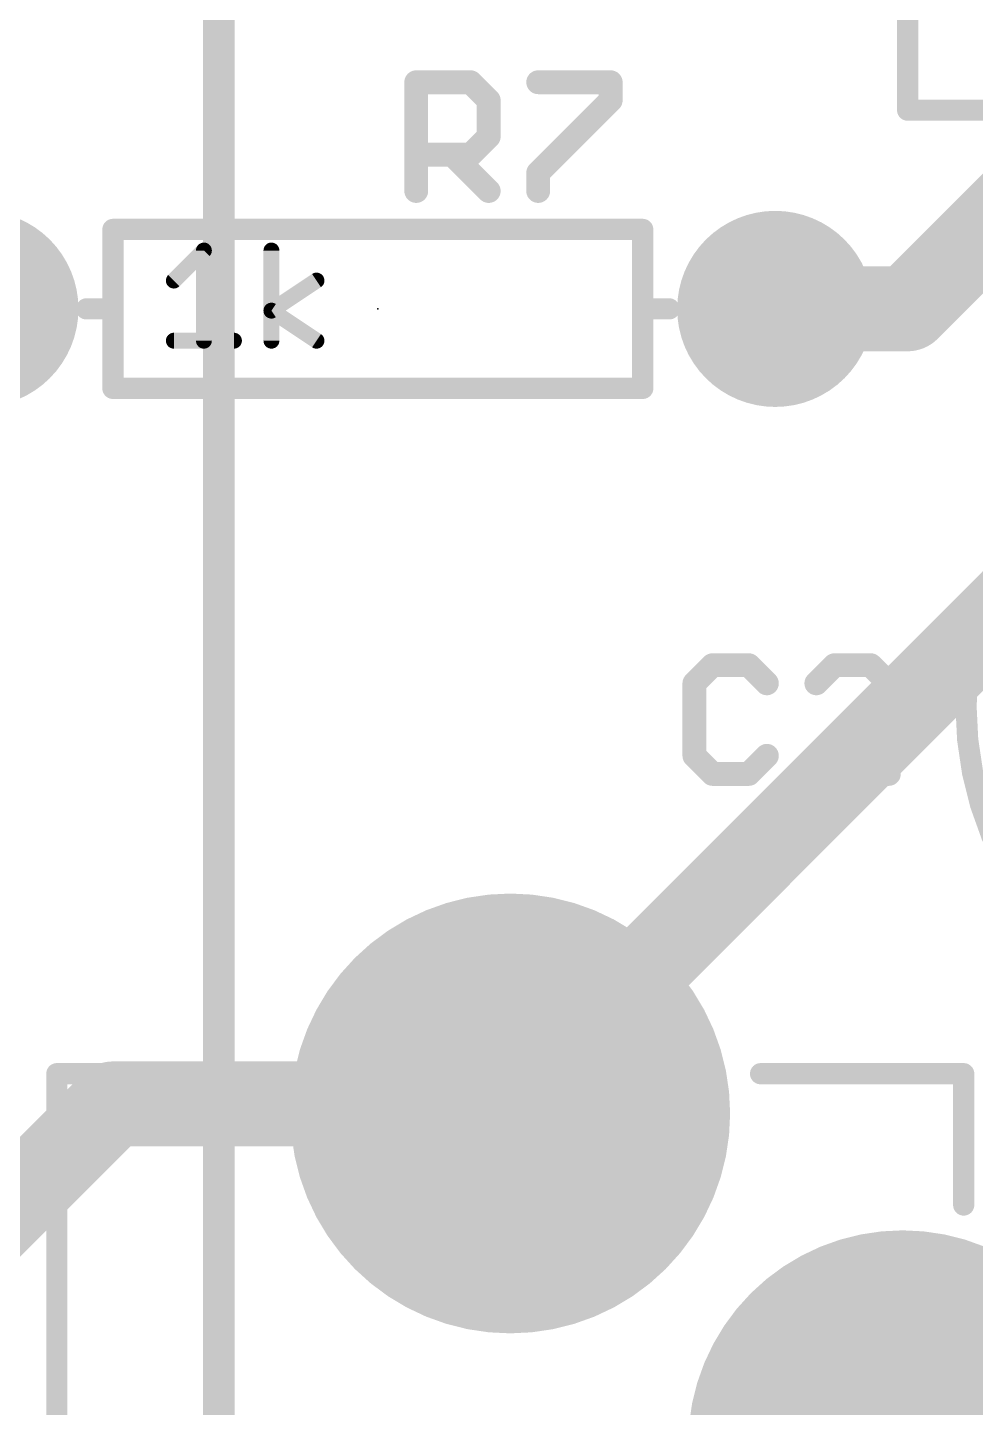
# Model space of a CAD drawing. Extents: x -0.1 to 52.8, y -11.4 to 50.9.
# Drawn here: x 34.74 to 43.83, y 8.52 to 21.75 of the extents above; entities that cross this region are included whole.
import ezdxf

# ---------------------------------------------------------------- set-up
doc = ezdxf.new("R2010")
doc.units = 0
for name, color, linetype in [('1', 12, 'CONTINUOUS'), ('16', 132, 'CONTINUOUS'), ('17', 110, 'CONTINUOUS'), ('21', 41, 'CONTINUOUS'), ('23', 53, 'CONTINUOUS'), ('51', 53, 'CONTINUOUS')]:
    doc.layers.add(name, color=color, linetype=linetype)

# ---------------------------------------------------------------- blocks, each defined once
blk = doc.blocks.new('RECT')
blk.add_solid([(-0.5, -0.5), (0.5, -0.5), (-0.5, 0.5), (0.5, 0.5)])
blk = doc.blocks.new('ROUNDP')
at = {"const_width": 0.5}
blk.add_lwpolyline([(0, -0.25, 1), (0, 0.25, 1), (0, -0.25)], format="xyb", dxfattribs=at)

msp = doc.modelspace()

# ---------------------------------------------------------------- linework, layer by layer
at = {"layer": '1', "const_width": 0.8128}
for points in [[(43.18, 19.05), (44.45, 20.32)], [(41.91, 19.05), (43.18, 19.05)], [(44.45, 16.51), (39.37, 11.43)], [(35.56, 11.43), (31.75, 7.62)], [(39.37, 11.43), (35.56, 11.43)], [(39.37, 11.3378), (39.37, 11.43)]]:
    msp.add_lwpolyline(points, dxfattribs=at)
at = {"layer": '1', "const_width": 0.4064}
for points in [[(41.91, 19.2532, 1), (41.91, 18.8468)], [(43.18, 18.8468, 1), (43.18, 19.2532)], [(43.0363, 19.1937, 1), (43.3237, 18.9063)], [(35.56, 11.6332, 1), (35.56, 11.2268)], [(35.7037, 11.2863, 1), (35.4163, 11.5737)], [(39.5732, 11.43, 1), (39.1668, 11.43)], [(39.2263, 11.5737, 1), (39.5137, 11.2863)], [(39.37, 11.2268, 1), (39.37, 11.6332)], [(39.1668, 11.3378, 1), (39.5732, 11.3378)]]:
    msp.add_lwpolyline(points, format="xyb", dxfattribs=at)
at = {"layer": '16', "const_width": 0.3048}
msp.add_lwpolyline([(36.576, 7.62), (36.576, 22.606)], dxfattribs=at)
at = {"layer": '21'}
for points, const_width in [([(38.5254, 21.2226, 1), (38.4111, 21.2226)], 0.1143), ([(38.4683, 21.2797, 1), (38.4683, 21.1654)], 0.1143), ([(39.0299, 21.263, 1), (38.949, 21.1822)], 0.1143), ([(38.9894, 21.1654, 1), (38.9894, 21.2797)], 0.1143), ([(39.6377, 21.2797, 1), (39.6377, 21.1654)], 0.1143), ([(40.3897, 21.2226, 1), (40.2754, 21.2226)], 0.1143), ([(40.3326, 21.1654, 1), (40.3326, 21.2797)], 0.1143), ([(39.2203, 21.0489, 1), (39.106, 21.0489)], 0.1143), ([(40.373, 21.0085, 1), (40.2921, 21.0893)], 0.1143), ([(39.1227, 21.0085, 1), (39.2036, 21.0893)], 0.1143), ([(40.2754, 21.0489, 1), (40.3897, 21.0489)], 0.1143), ([(39.2036, 20.661, 1), (39.1227, 20.7419)], 0.1143), ([(38.4683, 20.5849, 1), (38.4683, 20.4706)], 0.1143), ([(38.8561, 20.5681, 1), (38.7753, 20.4873)], 0.1143), ([(38.9894, 20.4706, 1), (38.9894, 20.5849)], 0.1143), ([(39.106, 20.7014, 1), (39.2203, 20.7014)], 0.1143), ([(38.949, 20.5681, 1), (39.0299, 20.4873)], 0.1143), ([(39.6948, 20.354, 1), (39.5805, 20.354)], 0.1143), ([(39.5973, 20.3944, 1), (39.6781, 20.3136)], 0.1143), ([(38.4111, 20.1803, 1), (38.5254, 20.1803)], 0.1143), ([(39.1227, 20.1399, 1), (39.2036, 20.2207)], 0.1143), ([(39.5805, 20.1803, 1), (39.6948, 20.1803)], 0.1143), ([(35.6108, 19.812, 1), (35.5092, 19.812)], 0.1016), ([(35.56, 19.8628, 1), (35.56, 19.7612)], 0.1016), ([(40.6908, 19.812, 1), (40.5892, 19.812)], 0.1016), ([(40.64, 19.7612, 1), (40.64, 19.8628)], 0.1016), ([(36.4704, 19.6095, 1), (36.3942, 19.6095)], 0.0762), ([(36.4593, 19.5826, 1), (36.4054, 19.6365)], 0.0762), ([(37.1178, 19.6095, 1), (37.0416, 19.6095)], 0.0762), ([(36.1173, 19.3484, 1), (36.1711, 19.2945)], 0.0762), ([(37.533, 19.2897, 1), (37.4908, 19.3531)], 0.0762), ([(35.306, 19.1008, 1), (35.306, 18.9992)], 0.1016), ([(35.6108, 19.05, 1), (35.5092, 19.05)], 0.1016), ([(35.5092, 19.05, 1), (35.6108, 19.05)], 0.1016), ([(35.56, 18.9992, 1), (35.56, 19.1008)], 0.1016), ([(37.1009, 19.065, 1), (37.0586, 19.0016)], 0.0762), ([(37.0586, 19.065, 1), (37.1009, 19.0016)], 0.0762), ([(40.6908, 19.05, 1), (40.5892, 19.05)], 0.1016), ([(40.64, 19.1008, 1), (40.64, 18.9992)], 0.1016), ([(40.5892, 19.05, 1), (40.6908, 19.05)], 0.1016), ([(40.894, 18.9992, 1), (40.894, 19.1008)], 0.1016), ([(36.1442, 18.7833, 1), (36.1442, 18.7071)], 0.0762), ([(36.3942, 18.7452, 1), (36.4704, 18.7452)], 0.0762), ([(36.7204, 18.7071, 1), (36.7204, 18.7833)], 0.0762), ([(37.0416, 18.7452, 1), (37.1178, 18.7452)], 0.0762), ([(37.4908, 18.7135, 1), (37.533, 18.7769)], 0.0762), ([(46.99, 11.99, 1), (46.99, 18.49, 1), (46.99, 11.99)], 0.2032), ([(35.56, 18.3388, 1), (35.56, 18.2372)], 0.1016), ([(40.64, 18.2372, 1), (40.64, 18.3388)], 0.1016), ([(35.5092, 18.288, 1), (35.6108, 18.288)], 0.1016), ([(40.5892, 18.288, 1), (40.6908, 18.288)], 0.1016), ([(41.309, 15.6917, 1), (41.309, 15.5774)], 0.1143), ([(41.3494, 15.5942, 1), (41.2686, 15.675)], 0.1143), ([(41.6969, 15.675, 1), (41.616, 15.5942)], 0.1143), ([(41.6564, 15.5774, 1), (41.6564, 15.6917)], 0.1143), ([(42.4784, 15.6917, 1), (42.4784, 15.5774)], 0.1143), ([(42.5188, 15.5942, 1), (42.438, 15.675)], 0.1143), ([(42.8663, 15.675, 1), (42.7854, 15.5942)], 0.1143), ([(42.8258, 15.5774, 1), (42.8258, 15.6917)], 0.1143), ([(41.0949, 15.5013, 1), (41.1757, 15.4205)], 0.1143), ([(41.1925, 15.4609, 1), (41.0782, 15.4609)], 0.1143), ([(41.7897, 15.4205, 1), (41.8706, 15.5013)], 0.1143), ([(42.2643, 15.5013, 1), (42.3451, 15.4205)], 0.1143), ([(43.0567, 15.4609, 1), (42.9424, 15.4609)], 0.1143), ([(42.9591, 15.4205, 1), (43.04, 15.5013)], 0.1143), ([(42.9424, 15.2872, 1), (43.0567, 15.2872)], 0.1143), ([(43.04, 15.2467, 1), (42.9591, 15.3276)], 0.1143), ([(41.1757, 14.8064, 1), (41.0949, 14.7256)], 0.1143), ([(41.0782, 14.766, 1), (41.1925, 14.766)], 0.1143), ([(41.8706, 14.7256, 1), (41.7897, 14.8064)], 0.1143), ([(41.309, 14.6494, 1), (41.309, 14.5351)], 0.1143), ([(41.2686, 14.5519, 1), (41.3494, 14.6327)], 0.1143), ([(41.616, 14.6327, 1), (41.6969, 14.5519)], 0.1143), ([(41.6564, 14.5351, 1), (41.6564, 14.6494)], 0.1143), ([(42.3047, 14.6494, 1), (42.3047, 14.5351)], 0.1143), ([(42.2643, 14.6327, 1), (42.3451, 14.5519)], 0.1143), ([(42.9996, 14.5351, 1), (42.9996, 14.6494)], 0.1143), ([(35.0732, 11.7188, 1), (34.9716, 11.7188)], 0.1016), ([(35.0224, 11.7696, 1), (35.0224, 11.668)], 0.1016), ([(36.97, 11.668, 1), (36.97, 11.7696)], 0.1016), ([(41.77, 11.7696, 1), (41.77, 11.668)], 0.1016), ([(43.7684, 11.7188, 1), (43.6668, 11.7188)], 0.1016), ([(43.7176, 11.668, 1), (43.7176, 11.7696)], 0.1016), ([(43.6668, 10.46, 1), (43.7684, 10.46)], 0.1016)]:
    msp.add_lwpolyline(points, format="xyb", dxfattribs=dict(at, const_width=const_width))
for points, const_width in [([(38.4683, 20.1803), (38.4683, 21.2226)], 0.2286), ([(38.4683, 21.2226), (38.9894, 21.2226)], 0.2286), ([(38.9894, 21.2226), (39.1632, 21.0489)], 0.2286), ([(39.6377, 21.2226), (40.3326, 21.2226)], 0.2286), ([(40.3326, 21.2226), (40.3326, 21.0489)], 0.2286), ([(39.1632, 21.0489), (39.1632, 20.7014)], 0.2286), ([(40.3326, 21.0489), (39.6377, 20.354)], 0.2286), ([(39.1632, 20.7014), (38.9894, 20.5277)], 0.2286), ([(38.9894, 20.5277), (38.4683, 20.5277)], 0.2286), ([(38.8157, 20.5277), (39.1632, 20.1803)], 0.2286), ([(39.6377, 20.354), (39.6377, 20.1803)], 0.2286), ([(35.56, 19.05), (35.56, 19.812)], 0.2032), ([(35.56, 19.812), (40.64, 19.812)], 0.2032), ([(40.64, 19.812), (40.64, 19.05)], 0.2032), ([(36.1442, 19.3214), (36.4323, 19.6095)], 0.1524), ([(36.4323, 19.6095), (36.4323, 18.7452)], 0.1524), ([(37.0797, 18.7452), (37.0797, 19.6095)], 0.1524), ([(37.0797, 19.0333), (37.5119, 19.3214)], 0.1524), ([(35.56, 19.05), (35.306, 19.05)], 0.2032), ([(35.56, 18.288), (35.56, 19.05)], 0.2032), ([(37.5119, 18.7452), (37.0797, 19.0333)], 0.1524), ([(40.64, 19.05), (40.64, 18.288)], 0.2032), ([(40.64, 19.05), (40.894, 19.05)], 0.2032), ([(36.1442, 18.7452), (36.7204, 18.7452)], 0.1524), ([(40.64, 18.288), (35.56, 18.288)], 0.2032), ([(41.309, 15.6346), (41.1353, 15.4609)], 0.2286), ([(41.6564, 15.6346), (41.309, 15.6346)], 0.2286), ([(41.8302, 15.4609), (41.6564, 15.6346)], 0.2286), ([(42.4784, 15.6346), (42.3047, 15.4609)], 0.2286), ([(42.8258, 15.6346), (42.4784, 15.6346)], 0.2286), ([(42.9996, 15.4609), (42.8258, 15.6346)], 0.2286), ([(41.1353, 15.4609), (41.1353, 14.766)], 0.2286), ([(42.9996, 15.2872), (42.9996, 15.4609)], 0.2286), ([(42.3047, 14.5923), (42.9996, 15.2872)], 0.2286), ([(41.1353, 14.766), (41.309, 14.5923)], 0.2286), ([(41.6564, 14.5923), (41.8302, 14.766)], 0.2286), ([(41.309, 14.5923), (41.6564, 14.5923)], 0.2286), ([(42.9996, 14.5923), (42.3047, 14.5923)], 0.2286), ([(35.0224, 0.714), (35.0224, 11.7188)], 0.2032), ([(35.0224, 11.7188), (36.97, 11.7188)], 0.2032), ([(43.7176, 11.7188), (41.77, 11.7188)], 0.2032), ([(43.7176, 11.7188), (43.7176, 10.46)], 0.2032)]:
    msp.add_lwpolyline(points, dxfattribs=dict(at, const_width=const_width))
at = {"layer": '23'}
msp.add_point((38.1, 19.05), dxfattribs=at)
at = {"layer": '51', "const_width": 0.2032}
for points in [[(43.18, 40.005), (43.18, 20.955)], [(43.18, 20.955), (52.705, 20.955)]]:
    msp.add_lwpolyline(points, dxfattribs=at)
at = {"layer": '51', "const_width": 0.1016}
for points in [[(43.18, 21.0058, 1), (43.18, 20.9042)], [(43.1292, 20.955, 1), (43.2308, 20.955)]]:
    msp.add_lwpolyline(points, format="xyb", dxfattribs=at)

# ---------------------------------------------------------------- block references
at = {"layer": '17'}
for p, xscale, yscale, rotation in [((34.29, 19.05), 1.8796, 1.8796, 180), ((34.29, 19.05), 1.8796, 1.8796, 180), ((41.91, 19.05), 1.8796, 1.8796, 180), ((41.91, 19.05), 1.8796, 1.8796, 180), ((43.1316, 8.16), 4.1148, 4.1148, 90), ((43.1316, 8.16), 4.1148, 4.1148, 90)]:
    msp.add_blockref('ROUNDP', p, dxfattribs=dict(at, xscale=xscale, yscale=yscale, rotation=rotation))
at = {"layer": '17', "xscale": 4.216, "yscale": 4.216}
msp.add_blockref('ROUNDP', (39.37, 11.3378), dxfattribs=at)
msp.add_blockref('ROUNDP', (39.37, 11.3378), dxfattribs=at)
at = {"layer": '51', "xscale": 0.4572, "yscale": 2.921, "rotation": 90}
msp.add_blockref('RECT', (39.3827, 11.0998), dxfattribs=at)

doc.saveas('drawing.dxf')
